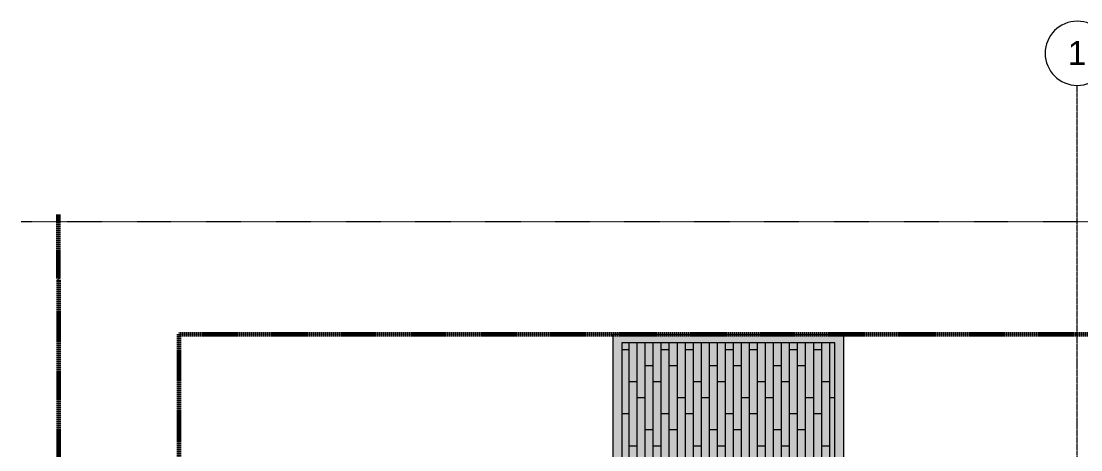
# Model space of a CAD drawing. Header units: inches. Extents: x -4105 to -1989, y 10980 to 12341.
# Drawn here: x -4008 to -3480, y 12127 to 12341 of the extents above; entities that cross this region are included whole.
import ezdxf

# ---------------------------------------------------------------- set-up
doc = ezdxf.new("R2010")
doc.units = ezdxf.units.IN
doc.header["$MEASUREMENT"] = 0
for name, pattern in [('Aligning Line 1_8_', [0.25, 0.125, -0.125]), ('Double Dash 3_8_', [1, 0.375, -0.125, 0.125, -0.125, 0.125, -0.125]), ('Grid Line 1_2_', [0.875, 0.5, -0.125, 0.125, -0.125])]:
    doc.linetypes.add(name, pattern=pattern)
for name, color, linetype, lineweight in [('0-1', 7, 'Continuous', 5), ('0-4', 165, 'Continuous', 5), ('A-FLOR-PATT-1', 251, 'Continuous', 9), ('A-WALL-3', 10, 'Continuous', 18), ('A-WALL-5', 23, 'Continuous', 5), ('C-PROP-LINE-1', 250, 'Double Dash 3_8_', 60), ('G-ANNO-SYMB-1', 147, 'Aligning Line 1_8_', 9), ('S-GRID-1', 1, 'Grid Line 1_2_', 9), ('S-GRID-IDEN', 1, 'Continuous', 9), ('S-GRID-IDEN-1', 147, 'Continuous', 9)]:
    doc.layers.add(name, color=color, linetype=linetype, lineweight=lineweight)
doc.layers.add('0-3', color=90, linetype='Continuous', lineweight=5, transparency=1)
doc.layers.add('A-AREA-PATT-1', color=7, linetype='Continuous', lineweight=9, transparency=1)
doc.styles.add('Arial', font='arial.ttf', dxfattribs={"height": 12})

# ---------------------------------------------------------------- blocks, each defined once
blk = doc.blocks.new('CTR - 1st Phase - Unit Layouts_rvt-1-ENLARGED FLOOR PLAN - 3RD FLOOR PLAN - EAST')
at = {"layer": 'G-ANNO-SYMB-1'}
blk.add_line((-2053.9, 12240.75), (-4008.08, 12240.75), dxfattribs=at)
blk = doc.blocks.new('Family - ___-1878357-ENLARGED FLOOR PLAN - 3RD FLOOR PLAN - EAST')
at = {"layer": 'C-PROP-LINE-1'}
for p, q in [((-3989.59, 12244.3), (-3988.34, 11044.21)), ((-3929.52, 12184.69), (-3928.34, 11044.21)), ((-3929.52, 12184.69), (-2053.9, 12184.69))]:
    blk.add_line(p, q, dxfattribs=at)
blk = doc.blocks.new('Grid - Grid Head - Circle-50561-ENLARGED FLOOR PLAN - 3RD FLOOR PLAN - EAST')
at = {"layer": 'S-GRID-IDEN-1'}
for start, end in [(360, 180), (180, 360)]:
    blk.add_arc((0, 0), 0.25, start, end, dxfattribs=at)
blk = doc.blocks.new('CTR - 1st Phase - Shell_rvt-1-ENLARGED FLOOR PLAN - 3RD FLOOR PLAN - EAST')
at = {"layer": 'A-AREA-PATT-1'}
blk.add_hatch(color=256, dxfattribs=at).paths.add_polyline_path([(-3674.54, 12118.78), (-3674.54, 12119.09), (-3636.51, 12119.09), (-3636.51, 12118.78), (-3602.17, 12118.78), (-3602.17, 12180.34), (-3708.5, 12180.34), (-3708.5, 12119.09), (-3674.72, 12119.09), (-3674.72, 12118.78)], flags=0)
at = {"layer": 'A-FLOR-PATT-1'}
h = blk.add_hatch(dxfattribs=at)
h.set_pattern_fill('FP_27', color=256, style=0, pattern_type=2)
h.set_pattern_definition([(90, (20275.203, -8535.066), (-4, 2e-16), []), (180, (20275.203, -8535.066), (-8, -8), [4, -28]), (180, (20271.203, -8519.066), (-8, -8), [4, -28])])
h.paths.add_polyline_path([(-3674.54, 12118.78), (-3674.54, 12119.09), (-3636.51, 12119.09), (-3636.51, 12118.78), (-3602.17, 12118.78), (-3602.17, 12180.34), (-3708.5, 12180.34), (-3708.5, 12119.09), (-3674.72, 12119.09), (-3674.72, 12118.78)], flags=0)
at = {"layer": 'A-WALL-5'}
for points in [[(-3710.75, 12118.78), (-3708.5, 12118.78), (-3708.5, 12184.59), (-3712.75, 12184.59), (-3712.73, 12119.09), (-3710.75, 12119.09)], [(-3708.5, 12180.34), (-3602.17, 12180.34), (-3602.17, 12184.59), (-3708.5, 12184.59), (-3708.5, 12183.84)], [(-3602.17, 12118.78), (-3597.92, 12118.78), (-3597.92, 12184.59), (-3602.17, 12184.59), (-3602.17, 12169.29)]]:
    blk.add_hatch(color=256, dxfattribs=at).paths.add_polyline_path(points, flags=0)
at = {"layer": 'A-WALL-3'}
for p, q in [((-3712.75, 12119.09), (-3712.75, 12184.59)), ((-3708.5, 12184.59), (-3712.75, 12184.59)), ((-3708.5, 12184.59), (-3602.17, 12184.59)), ((-3597.92, 12184.59), (-3602.17, 12184.59)), ((-3597.92, 12184.59), (-3597.92, 12118.78)), ((-3602.17, 12180.34), (-3708.5, 12180.34)), ((-3708.5, 12180.34), (-3708.5, 12118.78)), ((-3602.17, 12118.78), (-3602.17, 12180.34))]:
    blk.add_line(p, q, dxfattribs=at)
at = {"layer": 'S-GRID-1'}
blk.add_line((-3481.32, 10979.75), (-3481.32, 12308.75), dxfattribs=at)
at = {"layer": '0-3'}
blk.add_blockref('Family - ___-1878357-ENLARGED FLOOR PLAN - 3RD FLOOR PLAN - EAST', (0, 0), dxfattribs=at)
at = {"layer": '0-4', "xscale": 63.99999999999997, "yscale": 63.99999999999997, "zscale": 63.99999999999997}
blk.add_blockref('Grid - Grid Head - Circle-50561-ENLARGED FLOOR PLAN - 3RD FLOOR PLAN - EAST', (-3481.32, 12324.75), dxfattribs=at)
at = {"layer": 'S-GRID-IDEN', "insert": (-3486.08, 12330.94), "char_height": 12, "width": 11.312, "attachment_point": 1, "style": 'Arial'}
blk.add_mtext('1', dxfattribs=at)

msp = doc.modelspace()

# ---------------------------------------------------------------- block references
at = {"layer": '0-1'}
for name in ['CTR - 1st Phase - Shell_rvt-1-ENLARGED FLOOR PLAN - 3RD FLOOR PLAN - EAST', 'CTR - 1st Phase - Unit Layouts_rvt-1-ENLARGED FLOOR PLAN - 3RD FLOOR PLAN - EAST']:
    msp.add_blockref(name, (0, 0), dxfattribs=at)

doc.saveas('drawing.dxf')
